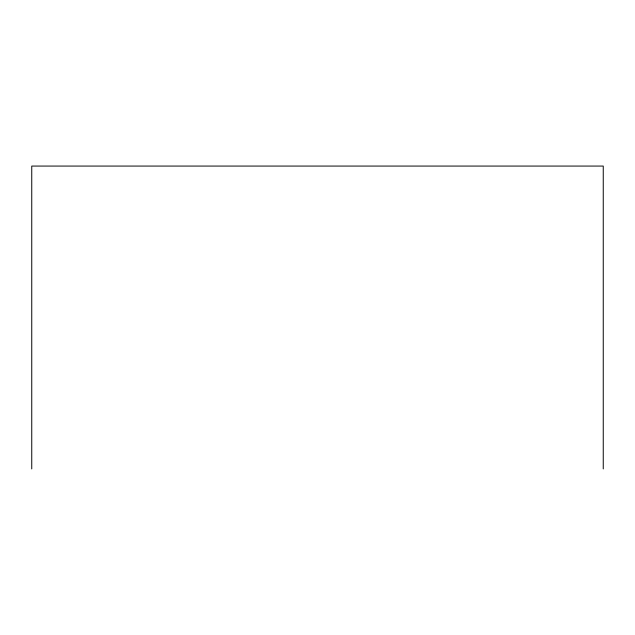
<?xml version="1.0" encoding="UTF-8"?>
<svg xmlns="http://www.w3.org/2000/svg" width="635" height="635" viewBox="0 0 635 635"><rect width="100%" height="100%" fill="white"/><g stroke="black" fill="none" stroke-linecap="round" stroke-linejoin="round"><path stroke-width="0.95" d="M603.25 468.932L603.25 166.068L31.75 166.068L31.75 468.932"/></g></svg>
